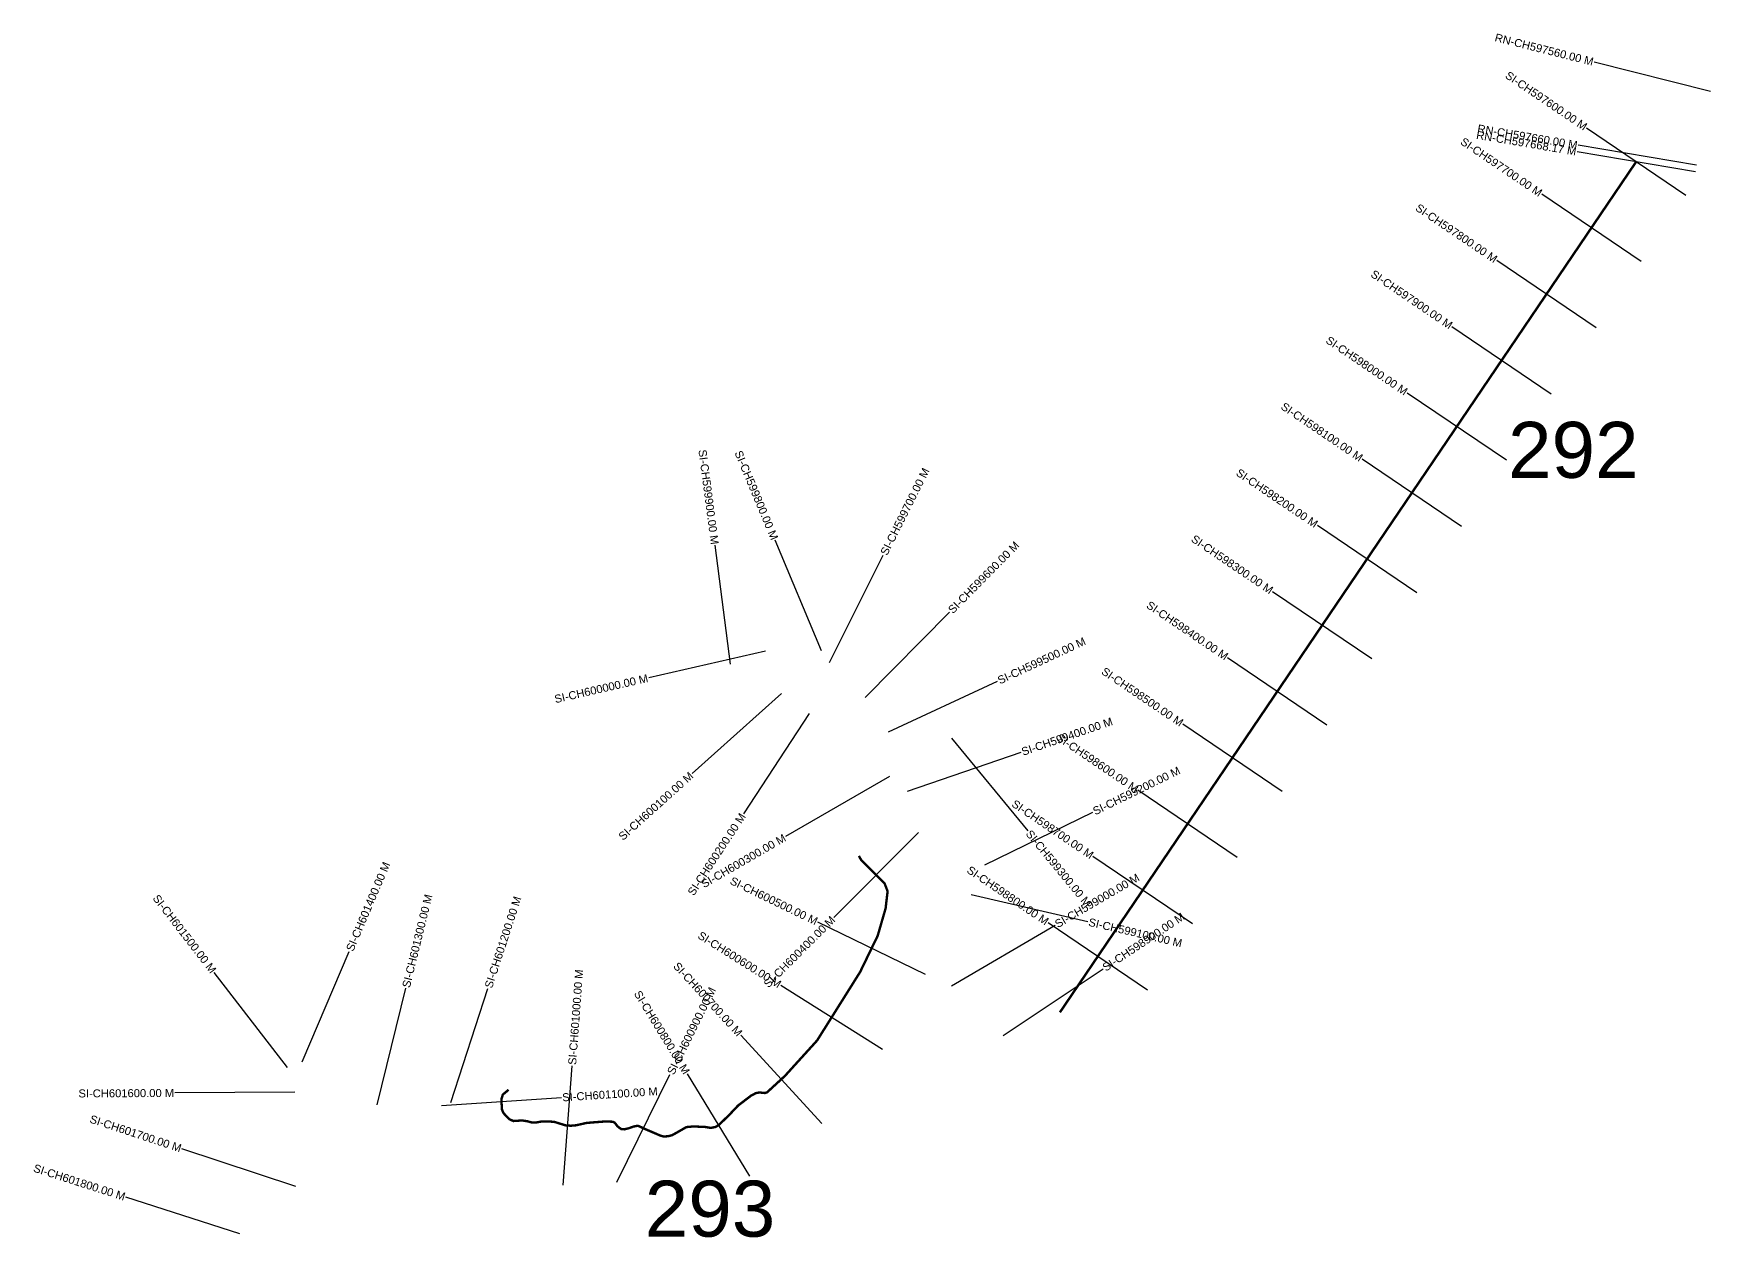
# Model space of a CAD drawing. Header units: metres. Extents: x 321152 to 325589, y 1830885 to 1832566.
# Drawn here: x 321152 to 323248, y 1831060 to 1832566 of the extents above; entities that cross this region are included whole.
import ezdxf
from ezdxf.enums import TextEntityAlignment as Align

# ---------------------------------------------------------------- set-up
doc = ezdxf.new("R2010")
doc.units = ezdxf.units.M
doc.header["$MEASUREMENT"] = 0
for name, color, linetype in [('CS', 134, 'Continuous'), ('CSMark', 6, 'Continuous'), ('NATURALLY PROTECTED', 3, 'Continuous')]:
    doc.layers.add(name, color=color, linetype=linetype)
doc.styles.get("Standard").update_dxf_attribs({"font": 'arial.ttf'})

msp = doc.modelspace()

# ---------------------------------------------------------------- linework, layer by layer
at = {"layer": 'CS'}
for p, q in [((323248.1, 1832493.2), (323102.6, 1832529.8)), ((323217.4, 1832363.2), (323093.2, 1832447.3)), ((323230.6, 1832400.8), (323082.7, 1832425.8)), ((323229.3, 1832392.8), (323081.4, 1832417.8)), ((323161.4, 1832280.4), (323037.2, 1832364.5)), ((323105.3, 1832197.6), (322981.1, 1832281.7)), ((323049.2, 1832114.8), (322925, 1832198.9)), ((322993.1, 1832032), (322868.9, 1832116.1)), ((322937, 1831949.2), (322812.8, 1832033.3)), ((322881, 1831866.4), (322756.8, 1831950.5)), ((322023.5, 1831777.1), (322004, 1831925.9)), ((322136.9, 1831793.8), (322079.1, 1831932.2)), ((322147.1, 1831779.3), (322214.2, 1831913.5)), ((322824.9, 1831783.6), (322700.7, 1831867.7)), ((322191.8, 1831735.5), (322297.1, 1831842.3)), ((322067.3, 1831793.5), (321921.1, 1831760)), ((322768.8, 1831700.8), (322644.6, 1831784.9)), ((322221, 1831692.5), (322357, 1831755.8)), ((322087, 1831740.4), (321975.4, 1831640.2)), ((322121.8, 1831715.5), (322039.4, 1831590.1)), ((322712.7, 1831618), (322588.5, 1831702.1)), ((322244.6, 1831618.1), (322386.5, 1831666.9)), ((322299.5, 1831684.4), (322394.9, 1831568.6)), ((322222.1, 1831636.5), (322092.2, 1831561.5)), ((322656.6, 1831535.2), (322532.5, 1831619.4)), ((322341.4, 1831526.2), (322476.1, 1831592.1)), ((322258.4, 1831566.5), (322152.4, 1831460.4)), ((322600.6, 1831452.4), (322476.4, 1831536.6)), ((322324, 1831489.2), (322470.1, 1831455.2)), ((322267.2, 1831389.1), (322132.3, 1831454.6)), ((322299.5, 1831374.9), (322429, 1831450.7)), ((322544.5, 1831369.6), (322420.3, 1831453.8)), ((321488.1, 1831280), (321546.7, 1831418)), ((321469.8, 1831272.9), (321378.2, 1831391.7)), ((322364, 1831313), (322488.9, 1831396.1)), ((321581.9, 1831226.2), (321617.5, 1831371.9)), ((321673.9, 1831228.9), (321720.2, 1831371.6)), ((322213.2, 1831295.5), (322086.2, 1831375.3)), ((322137.6, 1831202.8), (322036.2, 1831313.4)), ((321814.2, 1831125.5), (321825.3, 1831275.1)), ((321881.1, 1831129.6), (321947.7, 1831264.1)), ((322047.7, 1831136.8), (321969.5, 1831264.8)), ((321479, 1831241.9), (321329, 1831241.1)), ((321662.3, 1831225.5), (321812, 1831235.3)), ((321480.1, 1831124.2), (321337.7, 1831171.2)), ((321410.3, 1831064.7), (321267.5, 1831110.7))]:
    msp.add_line(p, q, dxfattribs=at)
at = {"layer": 'NATURALLY PROTECTED', "const_width": 3, "flags": 128}
for points in [[(323155.3, 1832405.3), (322435, 1831341.7)], [(322183.8, 1831537.3), (322186.8, 1831532), (322204.1, 1831514.8), (322215.9, 1831503), (322219.7, 1831493.2), (322217.2, 1831471.7), (322207.3, 1831437.5), (322185.4, 1831392.3), (322131.6, 1831306.6), (322091.4, 1831262.3), (322069.1, 1831241.8), (322066.4, 1831240.9), (322063.4, 1831241.2), (322059.6, 1831241.6), (322055.1, 1831240.8), (322048.9, 1831237.5), (322032.8, 1831225.2), (322022.2, 1831214), (322008.8, 1831200.9), (322004.7, 1831198.5), (321998.8, 1831197.3), (321991.4, 1831198.5), (321976.8, 1831199.1), (321968.2, 1831198.3), (321958.6, 1831192.8), (321950.7, 1831188.3), (321945.6, 1831186.9), (321939.7, 1831186.5), (321934.9, 1831188), (321927.7, 1831191.1), (321921.4, 1831193.8), (321915.4, 1831196.4), (321910.3, 1831198.9), (321908.7, 1831199.6), (321906.6, 1831199.9), (321901.6, 1831198.8), (321896.1, 1831196.8), (321890.6, 1831195.5), (321886.8, 1831195.9), (321884.7, 1831197.2), (321882, 1831199.5), (321878.7, 1831203.7), (321876.3, 1831205), (321867.2, 1831205.4), (321854.4, 1831204.4), (321843.4, 1831203.5), (321830.6, 1831200.6), (321823.8, 1831200), (321817.2, 1831200.5), (321809.6, 1831202.8), (321803.3, 1831204.8), (321797.1, 1831205.3), (321786.6, 1831205.2), (321780.3, 1831204), (321775.6, 1831203.9), (321769.4, 1831205.6), (321763, 1831206.6), (321756.6, 1831206.2), (321751.9, 1831205.9), (321747.2, 1831208.1), (321744.3, 1831210.7), (321739.6, 1831215.9), (321737.8, 1831220), (321737.3, 1831227.4), (321737, 1831232.9), (321738.8, 1831238.9), (321742, 1831241.6), (321746, 1831244.9)]]:
    msp.add_lwpolyline(points, dxfattribs=at)

# ---------------------------------------------------------------- texts
at = {"char_height": 70, "attachment_point": 1}
for s, insert in [('292', (322995.1, 1832080)), ('293', (321916.2, 1831131.3))]:
    msp.add_mtext_dynamic_manual_height_columns(s, width=95.172, gutter_width=1, heights=[0], dxfattribs=dict(at, insert=insert))
at = {"layer": 'CSMark'}
for s, rotation, p in [('RN-CH597560.00 M', 345.8655, (323101.7, 1832530.1)), ('SI-CH597600.00 M', 325.8903, (323092.4, 1832447.9)), ('RN-CH597668.17 M', 350.4091, (323080.4, 1832417.9)), ('RN-CH597660.00 M', 350.4091, (323081.8, 1832426)), ('SI-CH597700.00 M', 325.8903, (323036.3, 1832365.1)), ('SI-CH597800.00 M', 325.8903, (322980.2, 1832282.3)), ('SI-CH597900.00 M', 325.8903, (322924.2, 1832199.5)), ('SI-CH598000.00 M', 325.8903, (322868.1, 1832116.7)), ('SI-CH598100.00 M', 325.8903, (322812, 1832033.9)), ('SI-CH599900.00 M', 277.4886, (322003.8, 1831926.8)), ('SI-CH599800.00 M', 292.6454, (322078.8, 1831933.1)), ('SI-CH598200.00 M', 325.8903, (322755.9, 1831951.1)), ('SI-CH598300.00 M', 325.8903, (322699.9, 1831868.3)), ('SI-CH598400.00 M', 325.8903, (322643.8, 1831785.5)), ('SI-CH598500.00 M', 325.8903, (322587.7, 1831702.7)), ('SI-CH600000.00 M', 12.8856, (321920.1, 1831759.8)), ('SI-CH598600.00 M', 325.8903, (322531.6, 1831619.9)), ('SI-CH600100.00 M', 41.9254, (321974.6, 1831639.6)), ('SI-CH598700.00 M', 325.8903, (322475.5, 1831537.1)), ('SI-CH600200.00 M', 56.6789, (322038.9, 1831589.3)), ('SI-CH600300.00 M', 30.0244, (322091.3, 1831561)), ('SI-CH598800.00 M', 325.8903, (322419.5, 1831454.3)), ('SI-CH600500.00 M', 334.0902, (322131.4, 1831455)), ('SI-CH601500.00 M', 307.6392, (321377.6, 1831392.5)), ('SI-CH600400.00 M', 45.0165, (322151.7, 1831459.7)), ('SI-CH600600.00 M', 327.8662, (322085.3, 1831375.8)), ('SI-CH600700.00 M', 312.5264, (322035.5, 1831314.1)), ('SI-CH600800.00 M', 301.4489, (321968.9, 1831265.7)), ('SI-CH601600.00 M', 0.3077, (321328, 1831241)), ('SI-CH601700.00 M', 341.7194, (321336.7, 1831171.5)), ('SI-CH601800.00 M', 342.1693, (321266.6, 1831111))]:
    msp.add_text(s, height=10, rotation=rotation, dxfattribs=at).set_placement(p, align=Align.MIDDLE_RIGHT)
for s, rotation, p in [('SI-CH599700.00 M', 63.4507, (322214.6, 1831914.4)), ('SI-CH599600.00 M', 45.4, (322297.8, 1831843)), ('SI-CH599500.00 M', 24.9346, (322357.9, 1831756.2)), ('SI-CH599400.00 M', 18.9743, (322387.4, 1831667.2)), ('SI-CH599200.00 M', 26.069, (322477, 1831592.5)), ('SI-CH599300.00 M', 309.4533, (322395.5, 1831567.8)), ('SI-CH601400.00 M', 66.9898, (321547.1, 1831419)), ('SI-CH599000.00 M', 30.3172, (322429.9, 1831451.2)), ('SI-CH601300.00 M', 76.258, (321617.7, 1831372.9)), ('SI-CH601200.00 M', 72.0156, (321720.5, 1831372.6)), ('SI-CH599100.00 M', 346.8998, (322471.1, 1831455)), ('SI-CH598900.00 M', 33.642, (322489.7, 1831396.7)), ('SI-CH601000.00 M', 85.7312, (321825.4, 1831276.1)), ('SI-CH600900.00 M', 63.6567, (321948.1, 1831265)), ('SI-CH601100.00 M', 3.7555, (321813, 1831235.4))]:
    msp.add_text(s, height=10, rotation=rotation, dxfattribs=at).set_placement(p, align=Align.MIDDLE_LEFT)

doc.saveas('drawing.dxf')
